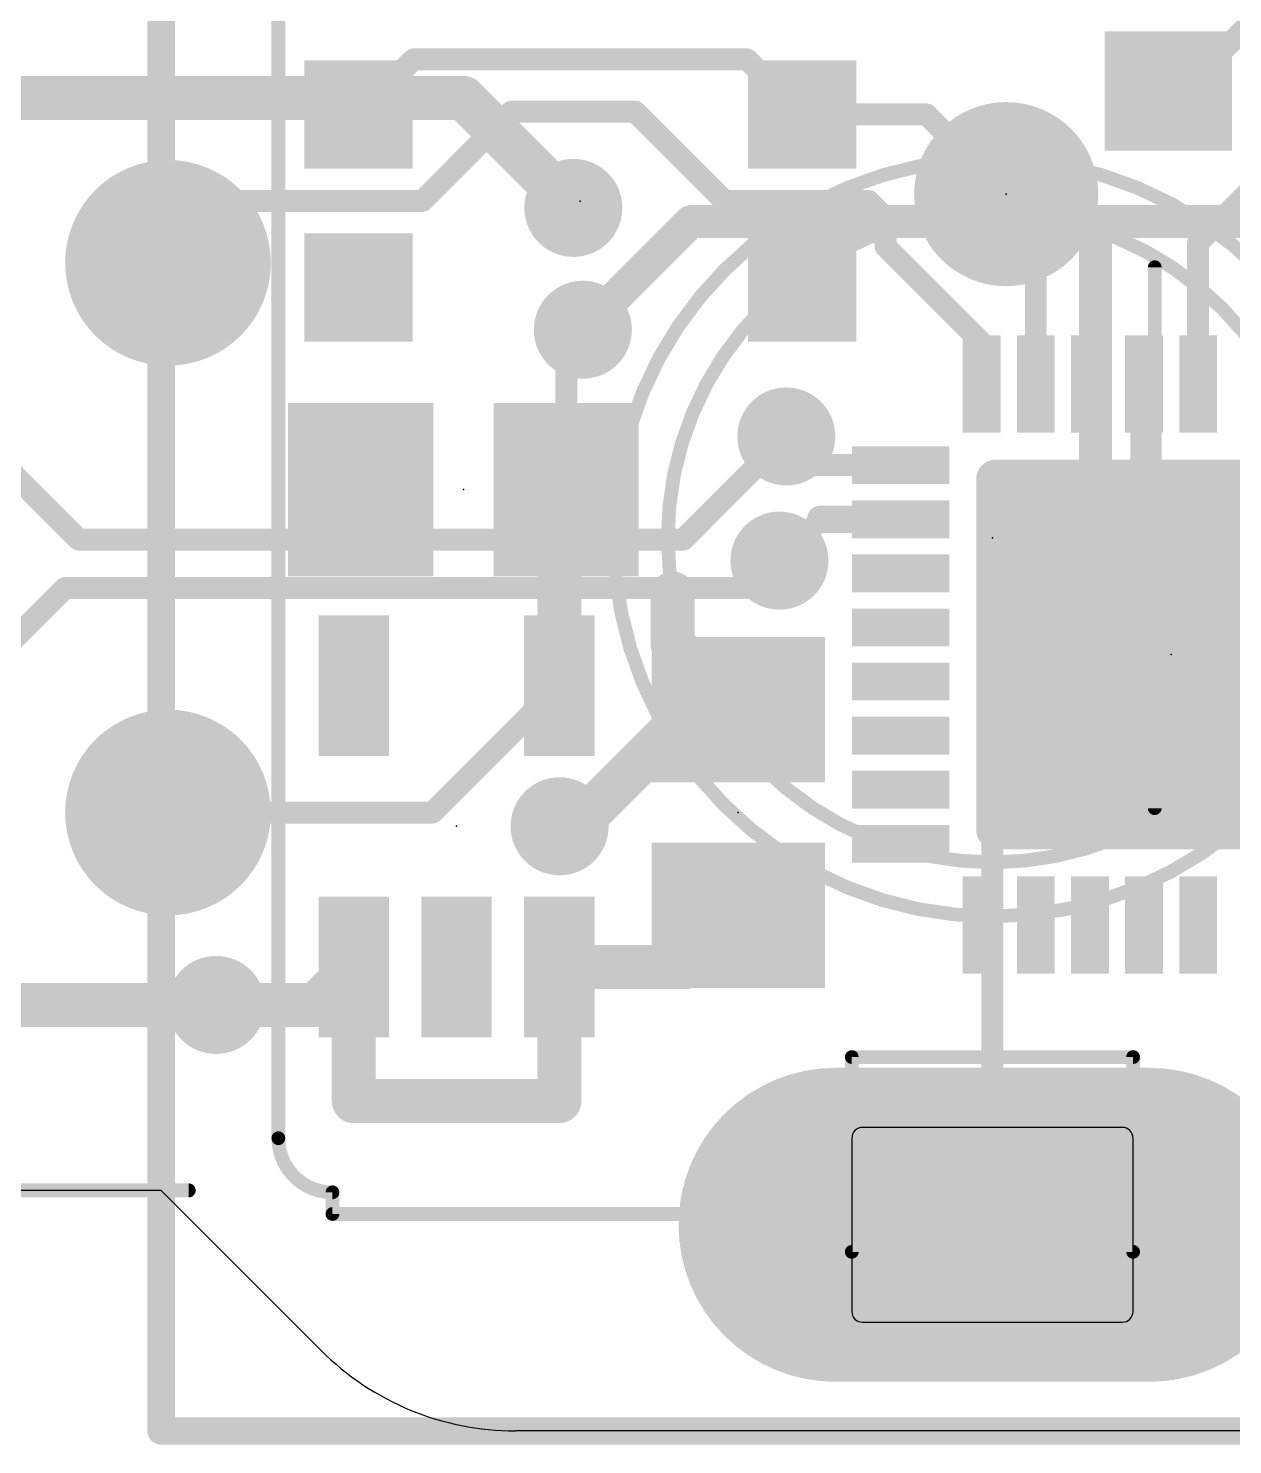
# Model space of a CAD drawing. Extents: x -4.3 to 37.7, y -8.4 to 12.5.
# Drawn here: x 11.47 to 22.6, y -8.38 to 4.71 of the extents above; entities that cross this region are included whole.
import ezdxf

# ---------------------------------------------------------------- set-up
doc = ezdxf.new("R2010")
doc.units = 0
for name, color, linetype in [('1', 12, 'CONTINUOUS'), ('16', 5, 'CONTINUOUS'), ('17', 110, 'CONTINUOUS'), ('18', 3, 'CONTINUOUS'), ('20', 53, 'CONTINUOUS'), ('21', 40, 'CONTINUOUS'), ('23', 53, 'CONTINUOUS'), ('24', 53, 'CONTINUOUS'), ('29', 253, 'CONTINUOUS'), ('30', 253, 'CONTINUOUS'), ('46', 140, 'CONTINUOUS'), ('47', 253, 'CONTINUOUS')]:
    doc.layers.add(name, color=color, linetype=linetype)

# ---------------------------------------------------------------- blocks, each defined once
blk = doc.blocks.new('RECT')
blk.add_solid([(-0.5, -0.5), (0.5, -0.5), (-0.5, 0.5), (0.5, 0.5)])
blk = doc.blocks.new('RECT560000X560000R10')
at = {"const_width": 0.175}
blk.add_lwpolyline([(1.6625, -1.575), (1.6625, 1.575, 0.4142), (1.575, 1.6625), (-1.575, 1.6625, 0.4142), (-1.6625, 1.575), (-1.6625, -1.575, 0.4142), (-1.575, -1.6625), (1.575, -1.6625, 0.4142)], format="xyb", close=True, dxfattribs=at)
blk.add_solid([(-1.6004, -1.6004), (1.6004, -1.6004), (-1.6004, 1.6004), (1.6004, 1.6004)])
blk = doc.blocks.new('RECT576256X576256R10')
at = {"const_width": 0.1801}
blk.add_lwpolyline([(1.7108, -1.6207), (1.7108, 1.6207, 0.4142), (1.6207, 1.7108), (-1.6207, 1.7108, 0.4142), (-1.7108, 1.6207), (-1.7108, -1.6207, 0.4142), (-1.6207, -1.7108), (1.6207, -1.7108, 0.4142)], format="xyb", close=True, dxfattribs=at)
blk.add_solid([(-1.6461, -1.6461), (1.6461, -1.6461), (-1.6461, 1.6461), (1.6461, 1.6461)])
blk = doc.blocks.new('PIE')
at = {"const_width": 0.5}
blk.add_lwpolyline([(0, -0.25, 1), (0, 0.25, 1), (0, -0.25)], format="xyb", dxfattribs=at)
blk = doc.blocks.new('ROUNDP')
at = {"const_width": 0.5}
blk.add_lwpolyline([(0, -0.25, 1), (0, 0.25, 1), (0, -0.25)], format="xyb", dxfattribs=at)
blk = doc.blocks.new('LONGP100')
at = {"const_width": 1}
blk.add_lwpolyline([(-0.5, 0), (0.5, 0)], dxfattribs=at)
at = {"const_width": 0.5}
for points in [[(-0.5, 0.25, 1), (-0.5, -0.25)], [(0.5, -0.25, 1), (0.5, 0.25)]]:
    blk.add_lwpolyline(points, format="xyb", dxfattribs=at)
blk = doc.blocks.new('ROUNDV')
at = {"const_width": 0.5}
blk.add_lwpolyline([(0, -0.25, 1), (0, 0.25, 1), (0, -0.25)], format="xyb", dxfattribs=at)

msp = doc.modelspace()

# ---------------------------------------------------------------- linework, layer by layer
at = {"layer": '1'}
for points, const_width in [([(12.7, -8.255), (12.7, 8.255)], 0.254), ([(9.7155, 4.064), (15.494, 4.064)], 0.4064), ([(15.494, 4.064), (16.51, 3.048)], 0.4064), ([(17.597, 2.921), (16.5978, 1.9218)], 0.3048), ([(21.336, 2.921), (17.597, 2.921)], 0.3048), ([(23.622, 2.921), (21.336, 2.921)], 0.3048), ([(21.336, 2.921), (21.336, -0.508)], 0.3048), ([(11.938, -0.0168), (10.9212, 1)], 0.2032), ([(17.526, -0.0168), (18.4785, 0.9357)], 0.2032), ([(11.938, -0.0168), (17.526, -0.0168)], 0.2032), ([(18.415, -0.212), (18.161, -0.466)], 0.2032), ([(11.811, -0.466), (11.134, -1.143)], 0.2032), ([(18.161, -0.466), (11.811, -0.466)], 0.2032), ([(21.336, -0.508), (24.638, -3.81)], 0.3048), ([(20.3835, -2.7305), (20.828, -2.286)], 0.2032), ([(20.3835, -6.35), (20.3835, -2.7305)], 0.2032), ([(13.208, -4.318), (10.16, -4.318)], 0.4064), ([(23.749, -8.255), (12.7, -8.255)], 0.254)]:
    msp.add_lwpolyline(points, dxfattribs=dict(at, const_width=const_width))
for points, const_width in [([(15.5658, 4.1358, 1), (15.4222, 3.9922)], 0.2032), ([(15.494, 3.9624, 1), (15.494, 4.1656)], 0.2032), ([(16.4382, 2.9762, 1), (16.5818, 3.1198)], 0.2032), ([(17.597, 2.9972, 1), (17.597, 2.8448)], 0.1524), ([(17.6509, 2.8671, 1), (17.5431, 2.9749)], 0.1524), ([(21.336, 2.9972, 1), (21.336, 2.8448)], 0.1524), ([(21.4122, 2.921, 1), (21.2598, 2.921)], 0.1524), ([(21.336, 2.8448, 1), (21.336, 2.9972)], 0.1524), ([(16.5439, 1.9757, 1), (16.6517, 1.8679)], 0.1524), ([(18.5144, 0.8998, 1), (18.4426, 0.9716)], 0.1016), ([(11.938, 0.034, 1), (11.938, -0.0676)], 0.1016), ([(11.9021, -0.0527, 1), (11.9739, 0.0191)], 0.1016), ([(17.4901, 0.0191, 1), (17.5619, -0.0527)], 0.1016), ([(17.526, -0.0676, 1), (17.526, 0.034)], 0.1016), ([(18.4509, -0.2479, 1), (18.3791, -0.1761)], 0.1016), ([(11.811, -0.4152, 1), (11.811, -0.5168)], 0.1016), ([(11.8469, -0.5019, 1), (11.7751, -0.4301)], 0.1016), ([(18.1251, -0.4301, 1), (18.1969, -0.5019)], 0.1016), ([(18.161, -0.5168, 1), (18.161, -0.4152)], 0.1016), ([(21.3899, -0.4541, 1), (21.2821, -0.5619)], 0.1524), ([(21.2598, -0.508, 1), (21.4122, -0.508)], 0.1524), ([(20.8639, -2.3219, 1), (20.7921, -2.2501)], 0.1016), ([(20.4343, -2.7305, 1), (20.3327, -2.7305)], 0.1016), ([(20.3476, -2.6946, 1), (20.4194, -2.7664)], 0.1016), ([(13.208, -4.4196, 1), (13.208, -4.2164)], 0.2032), ([(20.3327, -6.35, 1), (20.4343, -6.35)], 0.1016), ([(12.7, -8.1915, 1), (12.7, -8.3185)], 0.127), ([(12.6365, -8.255, 1), (12.7635, -8.255)], 0.127)]:
    msp.add_lwpolyline(points, format="xyb", dxfattribs=dict(at, const_width=const_width))
at = {"layer": '16'}
for points, const_width in [([(12.7, -8.255), (12.7, 8.255)], 0.254), ([(22.9625, 4.953), (22.137, 4.1275)], 0.2032), ([(15.0315, 4.4195), (14.5235, 3.9115)], 0.2032), ([(18.1155, 4.4195), (15.0315, 4.4195)], 0.2032), ([(18.6235, 3.9115), (18.1155, 4.4195)], 0.2032), ([(22.01, 4.1275), (22.137, 4.1275)], 0.2032), ([(23.6855, 4.1275), (22.2845, 2.7265)], 0.2032), ([(15.113, 3.1115), (15.9385, 3.937)], 0.2032), ([(15.9385, 3.937), (17.0815, 3.937)], 0.2032), ([(17.0815, 3.937), (17.907, 3.1115)], 0.2032), ([(19.774, 3.9115), (18.6235, 3.9115)], 0.2032), ([(20.5105, 3.175), (19.774, 3.9115)], 0.2032), ([(20.5105, 2.7305), (20.5105, 3.175)], 0.2032), ([(12.7635, 2.54), (13.335, 3.1115)], 0.2032), ([(15.113, 3.1115), (13.335, 3.1115)], 0.2032), ([(17.907, 3.1115), (19.2405, 3.1115)], 0.2032), ([(19.2405, 3.1115), (19.3955, 2.9565)], 0.2032), ([(19.3955, 2.9565), (19.3955, 2.6905)], 0.2032), ([(20.2845, 1.8015), (19.3955, 2.6905)], 0.2032), ([(20.7845, 2.4565), (20.5105, 2.7305)], 0.2032), ([(22.2845, 1.4205), (22.2845, 2.7265)], 0.2032), ([(20.7845, 1.4205), (20.7845, 2.4565)], 0.2032), ([(16.5978, 1.9218), (16.444, 1.768)], 0.2032), ([(16.444, 0.4445), (16.444, 1.768)], 0.2032), ([(20.2845, 1.4205), (20.2845, 1.8015)], 0.2032), ([(21.7845, 1.4205), (21.7845, -0.8295)], 0.254), ([(18.4785, 0.9357), (18.7437, 0.6705)], 0.2032), ([(18.7437, 0.6705), (19.5345, 0.6705)], 0.2032), ([(16.444, 0.4445), (16.3805, 0.381)], 0.4064), ([(16.3805, 0.381), (16.3805, -1.3669)], 0.4064), ([(18.796, 0.1705), (18.415, -0.2105)], 0.2032), ([(19.5345, 0.1705), (18.796, 0.1705)], 0.254), ([(23.241, 0), (22.1615, -1.0795)], 0.2032), ([(18.415, -0.212), (18.415, -0.2105)], 0.2032), ([(17.4284, -0.9844), (17.4284, -0.5158)], 0.4064), ([(18.034, -1.59), (17.4284, -0.9844)], 0.4064), ([(21.7845, -0.8295), (22.0345, -1.0795)], 0.254), ([(22.0345, -1.0795), (20.828, -2.286)], 0.2032), ([(22.0345, -1.0795), (22.1615, -1.0795)], 0.2032), ([(16.3805, -1.3669), (15.2074, -2.54)], 0.2032), ([(17.6083, -1.59), (16.5313, -2.667)], 0.4064), ([(18.034, -1.59), (17.6083, -1.59)], 0.4064), ([(15.2074, -2.54), (12.7635, -2.54)], 0.2032), ([(16.5313, -2.667), (16.383, -2.667)], 0.4064), ([(17.5569, -3.9671), (18.034, -3.49)], 0.4064), ([(14.1296, -4.318), (14.4805, -3.9671)], 0.4064), ([(14.4805, -3.9671), (14.4805, -5.207)], 0.4064), ([(16.3805, -5.207), (16.3805, -3.9671)], 0.4064), ([(16.3805, -3.9671), (17.5569, -3.9671)], 0.4064), ([(13.208, -4.318), (14.1296, -4.318)], 0.4064), ([(14.4805, -5.207), (16.3805, -5.207)], 0.4064), ([(23.749, -8.255), (12.7, -8.255)], 0.254)]:
    msp.add_lwpolyline(points, dxfattribs=dict(at, const_width=const_width))
for points, const_width in [([(15.0315, 4.4703, 1), (15.0315, 4.3687)], 0.1016), ([(15.0674, 4.3836, 1), (14.9956, 4.4554)], 0.1016), ([(18.1514, 4.4554, 1), (18.0796, 4.3836)], 0.1016), ([(18.1155, 4.3687, 1), (18.1155, 4.4703)], 0.1016), ([(22.01, 4.1783, 1), (22.01, 4.0767)], 0.1016), ([(22.1011, 4.1634, 1), (22.1729, 4.0916)], 0.1016), ([(22.137, 4.0767, 1), (22.137, 4.1783)], 0.1016), ([(14.4876, 3.9474, 1), (14.5594, 3.8756)], 0.1016), ([(15.9385, 3.9878, 1), (15.9385, 3.8862)], 0.1016), ([(15.9744, 3.9011, 1), (15.9026, 3.9729)], 0.1016), ([(17.1174, 3.9729, 1), (17.0456, 3.9011)], 0.1016), ([(17.0815, 3.8862, 1), (17.0815, 3.9878)], 0.1016), ([(18.6235, 3.9623, 1), (18.6235, 3.8607)], 0.1016), ([(18.5876, 3.8756, 1), (18.6594, 3.9474)], 0.1016), ([(19.8099, 3.9474, 1), (19.7381, 3.8756)], 0.1016), ([(19.774, 3.8607, 1), (19.774, 3.9623)], 0.1016), ([(20.5613, 3.175, 1), (20.4597, 3.175)], 0.1016), ([(13.335, 3.1623, 1), (13.335, 3.0607)], 0.1016), ([(13.3709, 3.0756, 1), (13.2991, 3.1474)], 0.1016), ([(15.0771, 3.1474, 1), (15.1489, 3.0756)], 0.1016), ([(15.113, 3.0607, 1), (15.113, 3.1623)], 0.1016), ([(17.907, 3.1623, 1), (17.907, 3.0607)], 0.1016), ([(17.8711, 3.0756, 1), (17.9429, 3.1474)], 0.1016), ([(19.2764, 3.1474, 1), (19.2046, 3.0756)], 0.1016), ([(19.2405, 3.0607, 1), (19.2405, 3.1623)], 0.1016), ([(20.4746, 3.1391, 1), (20.5464, 3.2109)], 0.1016), ([(19.4463, 2.9565, 1), (19.3447, 2.9565)], 0.1016), ([(19.3596, 2.9206, 1), (19.4314, 2.9924)], 0.1016), ([(19.4314, 2.7264, 1), (19.3596, 2.6546)], 0.1016), ([(20.5464, 2.7664, 1), (20.4746, 2.6946)], 0.1016), ([(20.4597, 2.7305, 1), (20.5613, 2.7305)], 0.1016), ([(22.3353, 2.7265, 1), (22.2337, 2.7265)], 0.1016), ([(22.2486, 2.7624, 1), (22.3204, 2.6906)], 0.1016), ([(12.7276, 2.5759, 1), (12.7994, 2.5041)], 0.1016), ([(19.3447, 2.6905, 1), (19.4463, 2.6905)], 0.1016), ([(20.8353, 2.4565, 1), (20.7337, 2.4565)], 0.1016), ([(20.7486, 2.4206, 1), (20.8204, 2.4924)], 0.1016), ([(16.6337, 1.8859, 1), (16.5619, 1.9577)], 0.1016), ([(16.4948, 1.768, 1), (16.3932, 1.768)], 0.1016), ([(16.4081, 1.8039, 1), (16.4799, 1.7321)], 0.1016), ([(20.3353, 1.8015, 1), (20.2337, 1.8015)], 0.1016), ([(20.2486, 1.7656, 1), (20.3204, 1.8374)], 0.1016), ([(20.2337, 1.4205, 1), (20.3353, 1.4205)], 0.1016), ([(20.7337, 1.4205, 1), (20.8353, 1.4205)], 0.1016), ([(21.848, 1.4205, 1), (21.721, 1.4205)], 0.127), ([(22.2337, 1.4205, 1), (22.3353, 1.4205)], 0.1016), ([(18.5144, 0.9716, 1), (18.4426, 0.8998)], 0.1016), ([(18.7437, 0.7213, 1), (18.7437, 0.6197)], 0.1016), ([(18.7078, 0.6346, 1), (18.7796, 0.7064)], 0.1016), ([(19.5345, 0.6197, 1), (19.5345, 0.7213)], 0.1016), ([(16.4821, 0.381, 1), (16.2789, 0.381)], 0.2032), ([(16.3087, 0.4528, 1), (16.4523, 0.3092)], 0.2032), ([(16.5158, 0.3727, 1), (16.3722, 0.5163)], 0.2032), ([(16.3932, 0.4445, 1), (16.4948, 0.4445)], 0.1016), ([(18.796, 0.234, 1), (18.796, 0.107)], 0.127), ([(18.8319, 0.1346, 1), (18.7601, 0.2064)], 0.1016), ([(19.5345, 0.107, 1), (19.5345, 0.234)], 0.127), ([(18.4658, -0.2105, 1), (18.3642, -0.2105)], 0.1016), ([(18.3791, -0.1746, 1), (18.4509, -0.2464)], 0.1016), ([(18.3642, -0.212, 1), (18.4658, -0.212)], 0.1016), ([(17.53, -0.5158, 1), (17.3268, -0.5158)], 0.2032), ([(17.5002, -0.9126, 1), (17.3566, -1.0562)], 0.2032), ([(21.8294, -0.7846, 1), (21.7396, -0.8744)], 0.127), ([(21.721, -0.8295, 1), (21.848, -0.8295)], 0.127), ([(17.3268, -0.9844, 1), (17.53, -0.9844)], 0.2032), ([(21.9896, -1.1244, 1), (22.0794, -1.0346)], 0.127), ([(22.0345, -1.0287, 1), (22.0345, -1.1303)], 0.1016), ([(22.0704, -1.1154, 1), (21.9986, -1.0436)], 0.1016), ([(22.1256, -1.0436, 1), (22.1974, -1.1154)], 0.1016), ([(22.1615, -1.1303, 1), (22.1615, -1.0287)], 0.1016), ([(16.2789, -1.3669, 1), (16.4821, -1.3669)], 0.2032), ([(16.4164, -1.4028, 1), (16.3446, -1.331)], 0.1016), ([(17.6083, -1.4884, 1), (17.6083, -1.6916)], 0.2032), ([(17.6801, -1.6618, 1), (17.5364, -1.5182)], 0.2032), ([(17.9622, -1.6618, 1), (18.1058, -1.5182)], 0.2032), ([(18.034, -1.6916, 1), (18.034, -1.4884)], 0.2032), ([(20.7921, -2.2501, 1), (20.8639, -2.3219)], 0.1016), ([(12.7635, -2.4892, 1), (12.7635, -2.5908)], 0.1016), ([(15.1715, -2.5041, 1), (15.2433, -2.5759)], 0.1016), ([(15.2074, -2.5908, 1), (15.2074, -2.4892)], 0.1016), ([(16.383, -2.5654, 1), (16.383, -2.7686)], 0.2032), ([(16.5313, -2.7686, 1), (16.5313, -2.5654)], 0.2032), ([(16.4594, -2.5952, 1), (16.6031, -2.7388)], 0.2032), ([(18.1058, -3.5618, 1), (17.9622, -3.4182)], 0.2032), ([(14.5821, -3.9671, 1), (14.3789, -3.9671)], 0.2032), ([(14.5523, -4.0389, 1), (14.4087, -3.8953)], 0.2032), ([(16.4821, -3.9671, 1), (16.2789, -3.9671)], 0.2032), ([(16.3805, -3.8655, 1), (16.3805, -4.0687)], 0.2032), ([(17.4851, -3.8953, 1), (17.6287, -4.0389)], 0.2032), ([(17.5569, -4.0687, 1), (17.5569, -3.8655)], 0.2032), ([(13.208, -4.2164, 1), (13.208, -4.4196)], 0.2032), ([(14.0578, -4.2462, 1), (14.2014, -4.3898)], 0.2032), ([(14.1296, -4.4196, 1), (14.1296, -4.2164)], 0.2032), ([(14.4805, -5.1054, 1), (14.4805, -5.3086)], 0.2032), ([(16.3805, -5.3086, 1), (16.3805, -5.1054)], 0.2032), ([(14.3789, -5.207, 1), (14.5821, -5.207)], 0.2032), ([(16.2789, -5.207, 1), (16.4821, -5.207)], 0.2032), ([(12.7, -8.1915, 1), (12.7, -8.3185)], 0.127), ([(12.6365, -8.255, 1), (12.7635, -8.255)], 0.127)]:
    msp.add_lwpolyline(points, format="xyb", dxfattribs=dict(at, const_width=const_width))
at = {"layer": '20'}
for p, q in [((12.7, -6.0325), (1.27, -6.0325)), ((14.1786, -7.5111), (12.7, -6.0325)), ((27.432, -8.255), (15.9746, -8.255))]:
    msp.add_line(p, q, dxfattribs=at)
msp.add_arc((15.9746, -5.715), 2.54, 225, 270, dxfattribs=at)
at = {"layer": '21', "const_width": 0.127}
for points in [[(13.7835, -5.55), (13.7835, 5.55)], [(21.8835, -2.5), (21.8835, 2.5)], [(21.6835, -4.8), (19.0835, -4.8)], [(19.0835, -4.8), (19.0835, -6.6)], [(21.6835, -6.6), (21.6835, -4.8)], [(14.2835, -6.05), (14.2835, -6.25)], [(26.4835, -6.25), (14.2835, -6.25)], [(19.0835, -6.6), (21.6835, -6.6)]]:
    msp.add_lwpolyline(points, dxfattribs=at)
at = {"layer": '21'}
for points, const_width in [([(20.3835, -3.5, 1), (20.3835, 3.5, 1), (20.3835, -3.5)], 0.127), ([(20.3835, -3, 1), (20.3835, 3, 1), (20.3835, -3)], 0.127), ([(21.9153, 2.5, 1), (21.8518, 2.5)], 0.0635), ([(21.8518, -2.5, 1), (21.9153, -2.5)], 0.0635), ([(19.1152, -4.8, 1), (19.0518, -4.8)], 0.0635), ([(19.0835, -4.7683, 1), (19.0835, -4.8317)], 0.0635), ([(21.7153, -4.8, 1), (21.6518, -4.8)], 0.0635), ([(21.6835, -4.8317, 1), (21.6835, -4.7683)], 0.0635), ([(13.8153, -5.55, 1), (13.7517, -5.55)], 0.0635), ([(13.7835, -5.55, 0.4142), (14.2835, -6.05)], 0.127), ([(13.7517, -5.55, 1), (13.8153, -5.55)], 0.0635), ([(14.3153, -6.05, 1), (14.2517, -6.05)], 0.0635), ([(14.2835, -6.0818, 1), (14.2835, -6.0183)], 0.0635), ([(14.2517, -6.25, 1), (14.3153, -6.25)], 0.0635), ([(14.2835, -6.2183, 1), (14.2835, -6.2817)], 0.0635), ([(19.0835, -6.5683, 1), (19.0835, -6.6318)], 0.0635), ([(21.6835, -6.6318, 1), (21.6835, -6.5683)], 0.0635), ([(19.0518, -6.6, 1), (19.1152, -6.6)], 0.0635), ([(21.6518, -6.6, 1), (21.7153, -6.6)], 0.0635)]:
    msp.add_lwpolyline(points, format="xyb", dxfattribs=dict(at, const_width=const_width))
at = {"layer": '23'}
msp.add_point((20.3835, 0), dxfattribs=at)
at = {"layer": '24'}
for p in [(20.5105, 3.175), (16.5735, 3.1115), (15.494, 0.4445), (22.0345, -1.0795), (18.034, -2.54), (15.4305, -2.667)]:
    msp.add_point(p, dxfattribs=at)
at = {"layer": '46'}
for p, q in [((21.5835, -5.45), (19.1835, -5.45)), ((19.0835, -5.55), (19.0835, -7.15)), ((21.6835, -7.15), (21.6835, -5.55)), ((19.1835, -7.25), (21.5835, -7.25))]:
    msp.add_line(p, q, dxfattribs=at)
for centre, start, end in [((19.1835, -5.55), 90, 180), ((21.5835, -5.55), 0, 90), ((19.1835, -7.15), 180, 270), ((21.5835, -7.15), 270, 0)]:
    msp.add_arc(centre, 0.1, start, end, dxfattribs=at)
at = {"layer": '47', "const_width": 0.13}
msp.add_lwpolyline([(12.954, -6.0325), (-3.855, -6.0325)], dxfattribs=at)
at = {"layer": '47', "const_width": 0.065}
msp.add_lwpolyline([(12.954, -6.065, 1), (12.954, -6)], format="xyb", dxfattribs=at)

# ---------------------------------------------------------------- block references
at = {"layer": '16', "xscale": 1.075, "rotation": 180}
msp.add_blockref('RECT', (22.01, 4.1275), dxfattribs=at)
at = {"layer": '16'}
for p, xscale, yscale, rotation in [((14.5235, 3.9115), 0.9, 0.9, 180), ((18.6235, 3.9115), 0.9, 0.9, 180), ((14.5235, 2.3115), 0.9, 0.9, 180), ((18.6235, 2.3115), 0.9, 0.9, 180), ((20.2845, 1.4205), 0.25, 0.8, 180), ((20.7845, 1.4205), 0.25, 0.8, 180), ((21.2845, 1.4205), 0.25, 0.8, 180), ((21.7845, 1.4205), 0.25, 0.8, 180), ((22.2845, 1.4205), 0.25, 0.8, 180), ((14.544, 0.4445), 1.24, 1.5, 180), ((16.444, 0.4445), 1.24, 1.5, 180), ((19.5345, 0.6705), 0.25, 0.8, 270), ((19.5345, 0.1705), 0.25, 0.8, 270), ((19.5345, -0.3295), 0.25, 0.8, 270), ((14.4805, -1.3669), 0.55, 1.2, 180), ((16.3805, -1.3669), 0.55, 1.2, 180), ((19.5345, -0.8295), 0.25, 0.8, 270), ((18.034, -1.59), 1.24, 1.5, 90), ((19.5345, -1.3295), 0.25, 0.8, 270), ((19.5345, -1.8295), 0.25, 0.8, 270), ((19.5345, -2.3295), 0.25, 0.8, 270), ((19.5345, -2.8295), 0.25, 0.8, 270), ((18.034, -3.49), 1.24, 1.5, 90), ((14.4805, -3.9671), 0.55, 1.2, 180), ((15.4305, -3.9671), 0.55, 1.2, 180), ((16.3805, -3.9671), 0.55, 1.2, 180)]:
    msp.add_blockref('RECT', p, dxfattribs=dict(at, xscale=xscale, yscale=yscale, rotation=rotation))
for name, p, xscale, yscale in [('PIE', (20.5105, 3.175), 1.6, 1.6), ('RECT', (20.2845, -3.5795), 0.25, 0.8), ('RECT', (20.7845, -3.5795), 0.25, 0.8), ('RECT', (21.2845, -3.5795), 0.25, 0.8), ('RECT', (21.7845, -3.5795), 0.25, 0.8), ('RECT', (22.2845, -3.5795), 0.25, 0.8)]:
    msp.add_blockref(name, p, dxfattribs=dict(at, xscale=xscale, yscale=yscale))
at = {"layer": '16', "rotation": 180}
msp.add_blockref('RECT560000X560000R10', (22.0345, -1.0795), dxfattribs=at)
at = {"layer": '17'}
for name, p, xscale, yscale, rotation in [('ROUNDP', (12.7635, 2.54), 1.8, 1.8, 90), ('ROUNDP', (12.7635, 2.54), 1.8, 1.8, 90), ('ROUNDP', (12.7635, -2.54), 1.8, 1.8, 90), ('ROUNDP', (12.7635, -2.54), 1.8, 1.8, 90), ('LONGP100', (20.3835, -6.35), 2.8, 2.8, 180), ('LONGP100', (20.3835, -6.35), 2.8, 2.8, 180)]:
    msp.add_blockref(name, p, dxfattribs=dict(at, xscale=xscale, yscale=yscale, rotation=rotation))
at = {"layer": '18', "xscale": 0.9064, "yscale": 0.9064}
for p in [(16.51, 3.048), (16.51, 3.048), (16.5978, 1.9218), (16.5978, 1.9218), (18.4785, 0.9357), (18.4785, 0.9357), (18.415, -0.212), (18.415, -0.212), (20.828, -2.286), (20.828, -2.286), (16.383, -2.667), (16.383, -2.667), (13.208, -4.318), (13.208, -4.318)]:
    msp.add_blockref('ROUNDV', p, dxfattribs=at)
at = {"layer": '29'}
for name, p, xscale, yscale, rotation in [('ROUNDP', (12.7635, 2.54), 1.9016, 1.9016, 90), ('ROUNDP', (12.7635, -2.54), 1.9016, 1.9016, 90), ('LONGP100', (20.3835, -6.35), 2.9016, 2.9016, 180)]:
    msp.add_blockref(name, p, dxfattribs=dict(at, xscale=xscale, yscale=yscale, rotation=rotation))
at = {"layer": '30'}
for name, p, xscale, yscale, rotation in [('RECT', (22.01, 4.1275), 1.1766, 1.1016, 180), ('RECT', (14.5235, 3.9115), 1.0016, 1.0016, 180), ('RECT', (18.6235, 3.9115), 1.0016, 1.0016, 180), ('ROUNDP', (12.7635, 2.54), 1.9016, 1.9016, 90), ('RECT', (14.5235, 2.3115), 1.0016, 1.0016, 180), ('RECT', (18.6235, 2.3115), 1.0016, 1.0016, 180), ('RECT', (20.2845, 1.4205), 0.9, 0.35, 270), ('RECT', (20.7845, 1.4205), 0.9, 0.35, 270), ('RECT', (21.2845, 1.4205), 0.9, 0.35, 270), ('RECT', (21.7845, 1.4205), 0.9, 0.35, 270), ('RECT', (22.2845, 1.4205), 0.9, 0.35, 270), ('RECT', (14.544, 0.4445), 1.3416, 1.6016, 180), ('RECT', (16.444, 0.4445), 1.3416, 1.6016, 180), ('RECT', (14.4805, -1.3669), 0.6516, 1.3016, 180), ('RECT', (16.3805, -1.3669), 0.6516, 1.3016, 180), ('RECT', (18.034, -1.59), 1.3416, 1.6016, 90), ('ROUNDP', (12.7635, -2.54), 1.9016, 1.9016, 90), ('RECT', (18.034, -3.49), 1.3416, 1.6016, 90), ('RECT', (20.2845, -3.5795), 0.9, 0.35, 90), ('RECT', (20.7845, -3.5795), 0.9, 0.35, 90), ('RECT', (21.2845, -3.5795), 0.9, 0.35, 90), ('RECT', (21.7845, -3.5795), 0.9, 0.35, 90), ('RECT', (22.2845, -3.5795), 0.9, 0.35, 90), ('RECT', (14.4805, -3.9671), 0.6516, 1.3016, 180), ('RECT', (15.4305, -3.9671), 0.6516, 1.3016, 180), ('RECT', (16.3805, -3.9671), 0.6516, 1.3016, 180), ('LONGP100', (20.3835, -6.35), 2.9016, 2.9016, 180)]:
    msp.add_blockref(name, p, dxfattribs=dict(at, xscale=xscale, yscale=yscale, rotation=rotation))
for name, p, xscale, yscale in [('PIE', (20.5105, 3.175), 1.7016, 1.7016), ('RECT', (19.5345, 0.6705), 0.9, 0.35), ('RECT', (19.5345, 0.1705), 0.9, 0.35), ('RECT', (19.5345, -0.3295), 0.9, 0.35), ('RECT', (19.5345, -0.8295), 0.9, 0.35), ('RECT', (19.5345, -1.3295), 0.9, 0.35), ('RECT', (19.5345, -1.8295), 0.9, 0.35), ('RECT', (19.5345, -2.3295), 0.9, 0.35), ('RECT', (19.5345, -2.8295), 0.9, 0.35)]:
    msp.add_blockref(name, p, dxfattribs=dict(at, xscale=xscale, yscale=yscale))
at = {"layer": '30', "rotation": 180}
msp.add_blockref('RECT576256X576256R10', (22.0345, -1.0795), dxfattribs=at)

doc.saveas('drawing.dxf')
